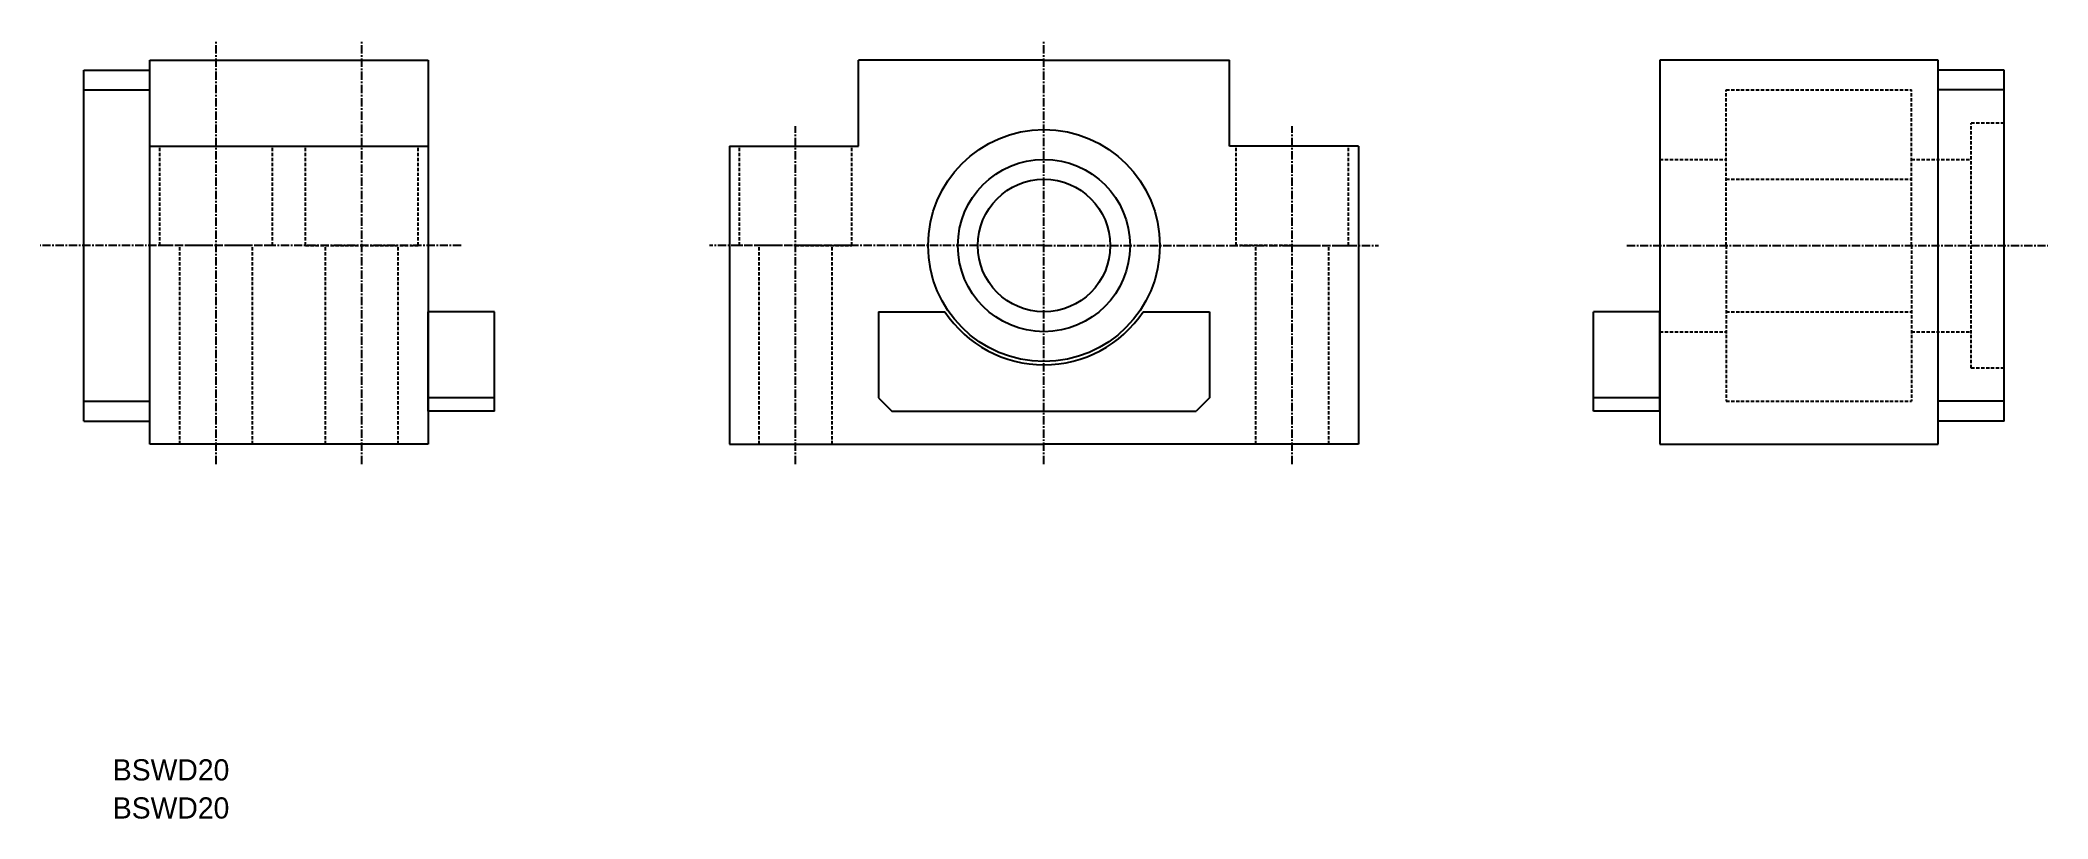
# Model space of a CAD drawing. Extents: x 4 to 307, y 22 to 140.
import ezdxf

# ---------------------------------------------------------------- set-up
doc = ezdxf.new("R2010")
doc.units = 0
doc.linetypes.add('CENTER', pattern=[2, 1.25, -0.25, 0.25, -0.25])
doc.linetypes.add('DASHED', pattern=[0.75, 0.5, -0.25])
doc.layers.get('0').update_dxf_attribs({"linetype": 'CONTINUOUS'})
doc.layers.add('CENTER', color=1, linetype='CENTER')

msp = doc.modelspace()

# ---------------------------------------------------------------- linework, layer by layer
at = {"color": 7, "linetype": 'CONTINUOUS'}
for p, q in [((20.26, 136.65), (62.26, 136.65)), ((20.26, 135.15), (20.26, 136.65)), ((62.26, 136.65), (62.26, 78.65)), ((155.26, 136.65), (127.26, 136.65)), ((127.26, 123.65), (127.26, 136.65)), ((155.26, 136.65), (183.26, 136.65)), ((183.26, 123.65), (183.26, 136.65)), ((248.26, 136.65), (248.26, 78.65)), ((290.26, 136.65), (248.26, 136.65)), ((290.26, 135.15), (290.26, 136.65)), ((10.26, 82.15), (10.26, 135.15)), ((10.26, 135.15), (20.26, 135.15)), ((20.26, 82.15), (20.26, 135.15)), ((300.26, 135.15), (290.26, 135.15)), ((290.26, 82.15), (290.26, 135.15)), ((300.26, 82.15), (300.26, 135.15)), ((10.26, 132.15), (20.26, 132.15)), ((300.26, 132.15), (290.26, 132.15)), ((20.26, 123.65), (62.26, 123.65)), ((107.76, 123.65), (107.76, 78.65)), ((107.76, 123.65), (127.26, 123.65)), ((202.76, 123.65), (183.26, 123.65)), ((202.76, 123.65), (202.76, 78.65)), ((72.26, 98.65), (62.26, 98.65)), ((62.26, 83.65), (62.26, 98.65)), ((72.26, 83.65), (72.26, 98.65)), ((130.26, 98.65), (130.26, 85.65)), ((130.26, 98.65), (140.29, 98.65)), ((170.23, 98.65), (180.26, 98.65)), ((180.26, 98.65), (180.26, 85.65)), ((238.26, 83.65), (238.26, 98.65)), ((248.26, 98.65), (238.26, 98.65)), ((248.26, 83.65), (248.26, 98.65)), ((10.26, 85.15), (20.26, 85.15)), ((72.26, 85.65), (62.26, 85.65)), ((130.26, 85.65), (132.26, 83.65)), ((180.26, 85.65), (178.26, 83.65)), ((248.26, 85.65), (238.26, 85.65)), ((300.26, 85.15), (290.26, 85.15)), ((10.26, 82.15), (20.26, 82.15)), ((20.26, 78.65), (20.26, 82.15)), ((72.26, 83.65), (62.26, 83.65)), ((132.26, 83.65), (178.26, 83.65)), ((248.26, 83.65), (238.26, 83.65)), ((290.26, 78.65), (290.26, 82.15)), ((300.26, 82.15), (290.26, 82.15)), ((62.26, 78.65), (20.26, 78.65)), ((107.76, 78.65), (155.26, 78.65)), ((202.76, 78.65), (155.26, 78.65)), ((248.26, 78.65), (290.26, 78.65))]:
    msp.add_line(p, q, dxfattribs=at)
at = {"color": 3, "linetype": 'DASHED'}
for p, q in [((258.26, 132.15), (286.26, 132.15)), ((258.26, 108.65), (258.26, 132.15)), ((286.26, 108.65), (286.26, 132.15)), ((300.26, 127.15), (295.26, 127.15)), ((295.26, 90.15), (295.26, 127.15)), ((21.76, 108.65), (21.76, 123.65)), ((38.76, 108.65), (38.76, 123.65)), ((43.76, 108.65), (43.76, 123.65)), ((60.76, 108.65), (60.76, 123.65)), ((109.26, 108.65), (109.26, 123.65)), ((126.26, 108.65), (126.26, 123.65)), ((184.26, 108.65), (184.26, 123.65)), ((201.26, 108.65), (201.26, 123.65)), ((248.26, 121.65), (258.26, 121.65)), ((286.26, 121.65), (295.26, 121.65)), ((258.26, 118.65), (286.26, 118.65)), ((38.76, 108.65), (21.76, 108.65)), ((24.76, 78.65), (24.76, 108.65)), ((35.76, 78.65), (35.76, 108.65)), ((43.76, 108.65), (60.76, 108.65)), ((46.76, 78.65), (46.76, 108.65)), ((57.76, 78.65), (57.76, 108.65)), ((126.26, 108.65), (109.26, 108.65)), ((112.26, 78.65), (112.26, 108.65)), ((117.76, 108.65), (126.26, 108.65)), ((123.26, 78.65), (123.26, 108.65)), ((192.76, 108.65), (184.26, 108.65)), ((187.26, 78.65), (187.26, 108.65)), ((192.76, 108.65), (201.26, 108.65)), ((198.26, 78.65), (198.26, 108.65)), ((258.26, 108.65), (258.26, 85.15)), ((286.26, 108.65), (286.26, 85.15)), ((258.26, 98.65), (286.26, 98.65)), ((248.26, 95.65), (258.26, 95.65)), ((286.26, 95.65), (295.26, 95.65)), ((300.26, 90.15), (295.26, 90.15)), ((258.26, 85.15), (286.26, 85.15))]:
    msp.add_line(p, q, dxfattribs=at)
at = {"color": 7, "linetype": 'CONTINUOUS'}
for radius in [17.5, 13, 10]:
    msp.add_circle((155.26, 108.65), radius, dxfattribs=at)
msp.add_arc((155.26, 108.65), 18, 213.749, 326.251, dxfattribs=at)
at = {"layer": 'CENTER', "color": 1, "linetype": 'CENTER'}
for p, q in [((30.26, 75.65), (30.26, 139.65)), ((52.26, 75.65), (52.26, 139.65)), ((155.26, 75.65), (155.26, 139.65)), ((117.76, 75.65), (117.76, 126.65)), ((192.76, 75.65), (192.76, 126.65)), ((67.26, 108.65), (3.68, 108.65)), ((155.26, 108.65), (104.76, 108.65)), ((155.26, 108.65), (205.76, 108.65)), ((243.26, 108.65), (306.85, 108.65))]:
    msp.add_line(p, q, dxfattribs=at)

# ---------------------------------------------------------------- texts
at = {"color": 7, "linetype": 'CONTINUOUS'}
for p in [(14.65, 27.91), (14.65, 22.16)]:
    msp.add_text('BSWD20', height=3.2, dxfattribs=at).set_placement(p)

doc.saveas('drawing.dxf')
